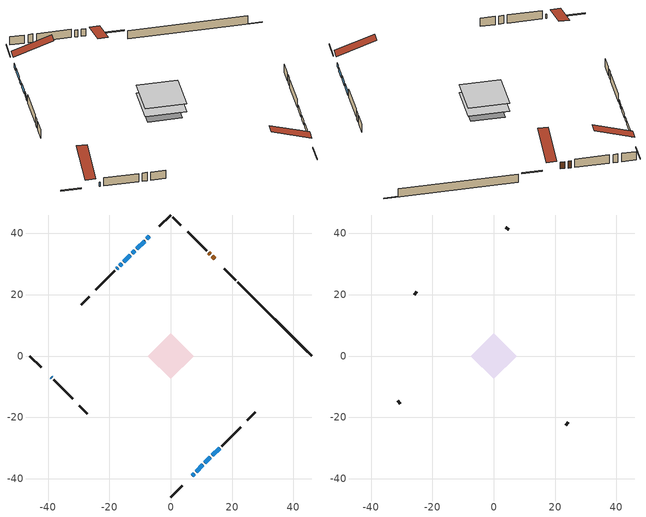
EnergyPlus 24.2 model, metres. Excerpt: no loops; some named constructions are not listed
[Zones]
conditioned space
 floor outside (Floor1 construction): -4.1,0 0,4.1 4.1,0 0,-4.1 z1.22
 floor adiabatic (AdiabaticFloorConstruction): -7.43,0 0,7.43 7.43,0 0,-7.43 z1.22
 floor foundation (Slab1 construction): -6.03,0.23 -0.23,6.03 6.03,-0.23 0.23,-6.03 z-1.22
 wall outside (RimJoist1 construction): 0,-46.03 3.72,-42.31 / -46.03,0 -42.31,-3.72 / 0,46.03 -3.72,42.31 / 21.24,24.8 17.52,28.52 z1.22:1.52
 wall outside (AdiabaticWallConstruction 1): 14.29,31.74 13.54,32.49 / 12.88,33.15 12.37,33.66 z1.22:3.25
 wall outside (AdiabaticWallConstruction): 6.94,-39.09 7.66,-38.37 / -6.94,39.09 -7.83,38.2 / -39.09,-6.94 -38.92,-7.11 / 11.13,-34.9 12.91,-33.12 / 13.57,-32.47 15.94,-30.1 / -13.18,32.85 -15.34,30.7 / -15.99,30.04 -16.59,29.45 / -17.24,28.79 -17.57,28.47 z1.22:2.44; 8.32,-37.72 10.47,-35.56 / -8.49,37.55 -11.08,34.96 z1.22:2.34; -11.73,34.3 -12.52,33.51 z1.22:2.14
 wall outside (Wall1 construction): 16.59,-29.44 22.82,-23.21 / -38.27,-7.76 -32.04,-13.99 / -18.22,27.81 -24.45,21.58 / 11.72,34.32 5.49,40.55 z1.22:3.66
 wall outside (Wall3 construction): 25.01,-21.03 27.65,-18.38 / -29.86,-16.18 -27.21,-18.82 / -26.64,19.4 -29.28,16.75 / 3.31,42.73 0.66,45.38 z1.22:3.66
 wall foundation (FoundationWall1 construction): 21.89,24.14,-1.22 21.89,24.14,1.22 43.46,2.58,1.22 43.46,2.58,-1.12 46.03,0,-1.12 46.03,0,-1.22
 window (WindowConstruction 6): 6.94,-39.09 7.66,-38.37 z1.22:2.44
 window (WindowConstruction 5): -6.94,39.09 -7.83,38.2 z1.22:2.44
 window (WindowConstruction 8): 8.32,-37.71 10.47,-35.56 z1.22:2.34
 window (WindowConstruction 9): -8.49,37.54 -11.07,34.96 z1.22:2.34
 window (WindowConstruction 10): -11.73,34.3 -12.52,33.51 z1.22:2.13
 window (WindowConstruction 7): -39.09,-6.94 -38.93,-7.11 z1.22:2.44
 window (WindowConstruction): 11.13,-34.9 12.91,-33.12 z1.22:2.44
 window (WindowConstruction 1): 13.57,-32.47 15.94,-30.1 z1.22:2.44
 window (WindowConstruction 2): -13.18,32.85 -15.34,30.7 z1.22:2.44
 window (WindowConstruction 3): -15.99,30.04 -16.59,29.45 z1.22:2.44
 window (WindowConstruction 4): -17.24,28.79 -17.57,28.47 z1.22:2.44
 door (Door): 14.29,31.74 13.54,32.49 z1.22:3.25
 door (Door 1): 12.88,33.15 12.37,33.66 z1.22:3.25
 ceiling adiabatic (AdiabaticFloorConstruction): 0,-7.43 7.43,0 0,7.43 -7.43,0 z1.22
attic - vented
 floor to conditioned space (Floor2 construction Reversed): -7.43,0 0,7.43 7.43,0 0,-7.43 z3.66
 wall outside (Wall2 construction): 23.48,-22.55 24.35,-21.68 / -31.38,-14.65 -30.51,-15.52 / -25.11,20.92 -25.98,20.05 / 4.83,41.2 3.96,42.07 z1.22:3.66
 roof outside (Roof1 construction): 6.29,-39.75,3.66 -0.96,-32.51,7.07 -2.86,-34.41,7.07 4.38,-41.66,3.66; -39.75,-6.29,3.66 -32.51,0.96,7.07 -34.41,2.86,7.07 -41.66,-4.38,3.66; -6.29,39.75,3.66 0.96,32.51,7.07 2.86,34.41,7.07 -4.38,41.66,3.66; 14.95,31.08,3.66 7.71,23.84,7.07 9.62,21.93,7.07 16.86,29.17,3.66
[Material] Roughness=Rough; Thermal Absorptance=0.9
Name | Thickness {m} | Conductivity {W/m-K} | Density {kg/m3} | Specific Heat {J/kg-K} | Solar Absorptance | Visible Absorptance
ceiling stud and cavity | 0.1397 | 0.0798965 | 65.682 | 1177.47 | 0.7 | 0.7
gypsum board | 0.0127 | 0.160291 | 801 | 837.4 | 0.6 | 0.6
[Construction]
Floor2 construction: ceiling stud and cavity, gypsum board
[Schedule:Day:Interval]
interior lighting schedule day: No, 01:00, 0.108182, 04:00, 0.0901515, 05:00, 0.0991667, 06:00, 0.162273, 07:00, 0.270455, 08:00, 0.342576, 10:00, 0.369621, 11:00, 0.351591, 12:00, 0.333561, 13:00, 0.324545, 14:00, 0.31553, 15:00, 0.333561, 16:00, 0.369621, 17:00, 0.450758, 18:00, 0.585985, 19:00, 0.775303, 20:00, 0.955606, 21:00, 0.991667, 22:00, 0.712197, 23:00, 0.360606, 24:00, 0.162273
interior lighting schedule day 1: No, 01:00, 0.100909, 04:00, 0.0840909, 05:00, 0.0925, 06:00, 0.151364, 07:00, 0.252273, 08:00, 0.319545, 10:00, 0.344773, 11:00, 0.327955, 12:00, 0.311136, 13:00, 0.302727, 14:00, 0.294318, 15:00, 0.311136, 16:00, 0.344773, 17:00, 0.420455, 18:00, 0.546591, 19:00, 0.723182, 20:00, 0.891364, 21:00, 0.925, 22:00, 0.664318, 23:00, 0.336364, 24:00, 0.151364
interior lighting schedule day 2: No, 01:00, 0.0927273, 04:00, 0.0772727, 05:00, 0.085, 06:00, 0.139091, 07:00, 0.231818, 08:00, 0.293636, 10:00, 0.316818, 11:00, 0.301364, 12:00, 0.285909, 13:00, 0.278182, 14:00, 0.270455, 15:00, 0.285909, 16:00, 0.316818, 17:00, 0.386364, 18:00, 0.502273, 19:00, 0.664545, 20:00, 0.819091, 21:00, 0.85, 22:00, 0.610455, 23:00, 0.309091, 24:00, 0.139091
interior lighting schedule day 3: No, 01:00, 0.0845455, 04:00, 0.0704545, 05:00, 0.0775, 06:00, 0.126818, 07:00, 0.211364, 08:00, 0.267727, 10:00, 0.288864, 11:00, 0.274773, 12:00, 0.260682, 13:00, 0.253636, 14:00, 0.246591, 15:00, 0.260682, 16:00, 0.288864, 17:00, 0.352273, 18:00, 0.457955, 19:00, 0.605909, 20:00, 0.746818, 21:00, 0.775, 22:00, 0.556591, 23:00, 0.281818, 24:00, 0.126818
interior lighting schedule day 4: No, 01:00, 0.0763636, 04:00, 0.0636364, 05:00, 0.07, 06:00, 0.114545, 07:00, 0.190909, 08:00, 0.241818, 10:00, 0.260909, 11:00, 0.248182, 12:00, 0.235455, 13:00, 0.229091, 14:00, 0.222727, 15:00, 0.235455, 16:00, 0.260909, 17:00, 0.318182, 18:00, 0.413636, 19:00, 0.547273, 20:00, 0.674545, 21:00, 0.7, 22:00, 0.502727, 23:00, 0.254545, 24:00, 0.114545
interior lighting schedule day 5: No, 01:00, 0.0727273, 04:00, 0.0606061, 05:00, 0.0666667, 06:00, 0.109091, 07:00, 0.181818, 08:00, 0.230303, 10:00, 0.248485, 11:00, 0.236364, 12:00, 0.224242, 13:00, 0.218182, 14:00, 0.212121, 15:00, 0.224242, 16:00, 0.248485, 17:00, 0.30303, 18:00, 0.393939, 19:00, 0.521212, 20:00, 0.642424, 21:00, 0.666667, 22:00, 0.478788, 23:00, 0.242424, 24:00, 0.109091
interior lighting schedule day 6: No, 01:00, 0.0745455, 04:00, 0.0621212, 05:00, 0.0683333, 06:00, 0.111818, 07:00, 0.186364, 08:00, 0.236061, 10:00, 0.254697, 11:00, 0.242273, 12:00, 0.229848, 13:00, 0.223636, 14:00, 0.217424, 15:00, 0.229848, 16:00, 0.254697, 17:00, 0.310606, 18:00, 0.403788, 19:00, 0.534242, 20:00, 0.658485, 21:00, 0.683333, 22:00, 0.490758, 23:00, 0.248485, 24:00, 0.111818
interior lighting schedule day 7: No, 01:00, 0.08, 04:00, 0.0666667, 05:00, 0.0733333, 06:00, 0.12, 07:00, 0.2, 08:00, 0.253333, 10:00, 0.273333, 11:00, 0.26, 12:00, 0.246667, 13:00, 0.24, 14:00, 0.233333, 15:00, 0.246667, 16:00, 0.273333, 17:00, 0.333333, 18:00, 0.433333, 19:00, 0.573333, 20:00, 0.706667, 21:00, 0.733333, 22:00, 0.526667, 23:00, 0.266667, 24:00, 0.12
interior lighting schedule day 8: No, 01:00, 0.0890909, 04:00, 0.0742424, 05:00, 0.0816667, 06:00, 0.133636, 07:00, 0.222727, 08:00, 0.282121, 10:00, 0.304394, 11:00, 0.289545, 12:00, 0.274697, 13:00, 0.267273, 14:00, 0.259848, 15:00, 0.274697, 16:00, 0.304394, 17:00, 0.371212, 18:00, 0.482576, 19:00, 0.638485, 20:00, 0.78697, 21:00, 0.816667, 22:00, 0.586515, 23:00, 0.29697, 24:00, 0.133636
interior lighting schedule day 9: No, 01:00, 0.0972727, 04:00, 0.0810606, 05:00, 0.0891667, 06:00, 0.145909, 07:00, 0.243182, 08:00, 0.30803, 10:00, 0.332348, 11:00, 0.316136, 12:00, 0.299924, 13:00, 0.291818, 14:00, 0.283712, 15:00, 0.299924, 16:00, 0.332348, 17:00, 0.405303, 18:00, 0.526894, 19:00, 0.697121, 20:00, 0.859242, 21:00, 0.891667, 22:00, 0.640379, 23:00, 0.324242, 24:00, 0.145909
interior lighting schedule day 10: No, 01:00, 0.105455, 04:00, 0.0878788, 05:00, 0.0966667, 06:00, 0.158182, 07:00, 0.263636, 08:00, 0.333939, 10:00, 0.360303, 11:00, 0.342727, 12:00, 0.325152, 13:00, 0.316364, 14:00, 0.307576, 15:00, 0.325152, 16:00, 0.360303, 17:00, 0.439394, 18:00, 0.571212, 19:00, 0.755758, 20:00, 0.931515, 21:00, 0.966667, 22:00, 0.694242, 23:00, 0.351515, 24:00, 0.158182
interior lighting schedule day 11: No, 01:00, 0.109091, 04:00, 0.0909091, 05:00, 0.1, 06:00, 0.163636, 07:00, 0.272727, 08:00, 0.345455, 10:00, 0.372727, 11:00, 0.354545, 12:00, 0.336364, 13:00, 0.327273, 14:00, 0.318182, 15:00, 0.336364, 16:00, 0.372727, 17:00, 0.454545, 18:00, 0.590909, 19:00, 0.781818, 20:00, 0.963636, 21:00, 1, 22:00, 0.718182, 23:00, 0.363636, 24:00, 0.163636
interior lighting schedule default day; occupants schedule default day; clothes dryer schedule default day; cooking range schedule default day; mech vent bath fan 0 schedule default day; mech vent range fan 0 schedule default day; misc plug loads schedule default day; general water use schedule default day; heating setpoint default day; cooling setpoint default day; clothes dryer exhaust 0 schedule default day; cooling season schedule day; cooling season schedule day 2; cooling season schedule default day; exterior lighting schedule default day; natural vent schedule default day: No, 24:00, 0
occupants schedule day: No, 05:00, 0.426829, 06:00, 0.719512, 07:00, 1, 08:00, 0.670732, 09:00, 0.329268, 14:00, 0.170732, 15:00, 0.231707, 16:00, 0.329268, 17:00, 0.5, 18:00, 0.670732, 19:00, 0.829268, 21:00, 1, 22:00, 0.853659, 23:00, 0.646341, 24:00, 0.426829
clothes dryer schedule day; clothes dryer exhaust 0 schedule day: No, 01:00, 0.123457, 02:00, 0.0740741, 03:00, 0.0493827, 04:00, 0.0246914, 05:00, 0.0493827, 06:00, 0.0740741, 07:00, 0.197531, 08:00, 0.395062, 09:00, 0.592593, 10:00, 0.839506, 11:00, 0.962963, 12:00, 1, 13:00, 0.91358, 14:00, 0.82716, 15:00, 0.716049, 16:00, 0.753086, 17:00, 0.679012, 18:00, 0.666667, 20:00, 0.62963, 21:00, 0.641975, 22:00, 0.666667, 23:00, 0.54321, 24:00, 0.296296
cooking range schedule day: No, 05:00, 0.0597015, 06:00, 0.11194, 07:00, 0.171642, 08:00, 0.291045, 11:00, 0.343284, 12:00, 0.402985, 13:00, 0.462687, 14:00, 0.343284, 15:00, 0.291045, 16:00, 0.402985, 17:00, 0.567164, 18:00, 1, 19:00, 0.850746, 20:00, 0.432836, 21:00, 0.291045, 22:00, 0.231343, 23:00, 0.171642, 24:00, 0.11194
mech vent bath fan 0 schedule day: No, 07:00, 0, 08:00, 1, 09:00, 0.2, 24:00, 0
mech vent range fan 0 schedule day: No, 18:00, 0, 19:00, 1, 20:00, 0.2, 24:00, 0
misc plug loads schedule day: No, 06:00, 0.705882, 07:00, 0.745098, 08:00, 0.803922, 15:00, 0.823529, 16:00, 0.862745, 17:00, 0.921569, 18:00, 0.980392, 19:00, 1, 20:00, 0.980392, 21:00, 0.941176, 22:00, 0.862745, 23:00, 0.784314, 24:00, 0.72549
general water use schedule day: No, 01:00, 0.315068, 03:00, 0.287671, 04:00, 0.342466, 05:00, 0.369863, 06:00, 0.520548, 07:00, 0.60274, 08:00, 0.534247, 10:00, 0.506849, 11:00, 0.465753, 14:00, 0.479452, 15:00, 0.534247, 16:00, 0.589041, 17:00, 0.69863, 18:00, 0.876712, 19:00, 0.890411, 20:00, 0.986301, 21:00, 1, 22:00, 0.863014, 23:00, 0.616438, 24:00, 0.465753
heating setpoint day: No, 07:00, 18, 23:00, 21, 24:00, 18
cooling setpoint day: No, 24:00, 25
cooling season schedule day 1: No, 24:00, 1
exterior lighting schedule day: No, 01:00, 0.566667, 03:00, 0.524167, 05:00, 0.495833, 06:00, 0.5525, 07:00, 0.623333, 08:00, 0.580833, 09:00, 0.439167, 10:00, 0.354167, 12:00, 0.34, 13:00, 0.354167, 14:00, 0.396667, 15:00, 0.425, 16:00, 0.495833, 17:00, 0.623333, 18:00, 0.793333, 19:00, 0.906667, 20:00, 0.963333, 21:00, 0.991667, 22:00, 0.920833, 23:00, 0.793333, 24:00, 0.665833
exterior lighting schedule day 1: No, 01:00, 0.528571, 03:00, 0.488929, 05:00, 0.4625, 06:00, 0.515357, 07:00, 0.581429, 08:00, 0.541786, 09:00, 0.409643, 10:00, 0.330357, 12:00, 0.317143, 13:00, 0.330357, 14:00, 0.37, 15:00, 0.396429, 16:00, 0.4625, 17:00, 0.581429, 18:00, 0.74, 19:00, 0.845714, 20:00, 0.898571, 21:00, 0.925, 22:00, 0.858929, 23:00, 0.74, 24:00, 0.621071
exterior lighting schedule day 10: No, 01:00, 0.552381, 03:00, 0.510952, 05:00, 0.483333, 06:00, 0.538571, 07:00, 0.607619, 08:00, 0.56619, 09:00, 0.428095, 10:00, 0.345238, 12:00, 0.331429, 13:00, 0.345238, 14:00, 0.386667, 15:00, 0.414286, 16:00, 0.483333, 17:00, 0.607619, 18:00, 0.773333, 19:00, 0.88381, 20:00, 0.939048, 21:00, 0.966667, 22:00, 0.897619, 23:00, 0.773333, 24:00, 0.649048
exterior lighting schedule day 11: No, 01:00, 0.571429, 03:00, 0.528571, 05:00, 0.5, 06:00, 0.557143, 07:00, 0.628571, 08:00, 0.585714, 09:00, 0.442857, 10:00, 0.357143, 12:00, 0.342857, 13:00, 0.357143, 14:00, 0.4, 15:00, 0.428571, 16:00, 0.5, 17:00, 0.628571, 18:00, 0.8, 19:00, 0.914286, 20:00, 0.971429, 21:00, 1, 22:00, 0.928571, 23:00, 0.8, 24:00, 0.671429
exterior lighting schedule day 2: No, 01:00, 0.485714, 03:00, 0.449286, 05:00, 0.425, 06:00, 0.473571, 07:00, 0.534286, 08:00, 0.497857, 09:00, 0.376429, 10:00, 0.303571, 12:00, 0.291429, 13:00, 0.303571, 14:00, 0.34, 15:00, 0.364286, 16:00, 0.425, 17:00, 0.534286, 18:00, 0.68, 19:00, 0.777143, 20:00, 0.825714, 21:00, 0.85, 22:00, 0.789286, 23:00, 0.68, 24:00, 0.570714
exterior lighting schedule day 3: No, 01:00, 0.442857, 03:00, 0.409643, 05:00, 0.3875, 06:00, 0.431786, 07:00, 0.487143, 08:00, 0.453929, 09:00, 0.343214, 10:00, 0.276786, 12:00, 0.265714, 13:00, 0.276786, 14:00, 0.31, 15:00, 0.332143, 16:00, 0.3875, 17:00, 0.487143, 18:00, 0.62, 19:00, 0.708571, 20:00, 0.752857, 21:00, 0.775, 22:00, 0.719643, 23:00, 0.62, 24:00, 0.520357
exterior lighting schedule day 4: No, 01:00, 0.4, 03:00, 0.37, 05:00, 0.35, 06:00, 0.39, 07:00, 0.44, 08:00, 0.41, 09:00, 0.31, 10:00, 0.25, 12:00, 0.24, 13:00, 0.25, 14:00, 0.28, 15:00, 0.3, 16:00, 0.35, 17:00, 0.44, 18:00, 0.56, 19:00, 0.64, 20:00, 0.68, 21:00, 0.7, 22:00, 0.65, 23:00, 0.56, 24:00, 0.47
exterior lighting schedule day 5: No, 01:00, 0.380952, 03:00, 0.352381, 05:00, 0.333333, 06:00, 0.371429, 07:00, 0.419048, 08:00, 0.390476, 09:00, 0.295238, 10:00, 0.238095, 12:00, 0.228571, 13:00, 0.238095, 14:00, 0.266667, 15:00, 0.285714, 16:00, 0.333333, 17:00, 0.419048, 18:00, 0.533333, 19:00, 0.609524, 20:00, 0.647619, 21:00, 0.666667, 22:00, 0.619048, 23:00, 0.533333, 24:00, 0.447619
exterior lighting schedule day 6: No, 01:00, 0.390476, 03:00, 0.36119, 05:00, 0.341667, 06:00, 0.380714, 07:00, 0.429524, 08:00, 0.400238, 09:00, 0.302619, 10:00, 0.244048, 12:00, 0.234286, 13:00, 0.244048, 14:00, 0.273333, 15:00, 0.292857, 16:00, 0.341667, 17:00, 0.429524, 18:00, 0.546667, 19:00, 0.624762, 20:00, 0.66381, 21:00, 0.683333, 22:00, 0.634524, 23:00, 0.546667, 24:00, 0.45881
exterior lighting schedule day 7: No, 01:00, 0.419048, 03:00, 0.387619, 05:00, 0.366667, 06:00, 0.408571, 07:00, 0.460952, 08:00, 0.429524, 09:00, 0.324762, 10:00, 0.261905, 12:00, 0.251429, 13:00, 0.261905, 14:00, 0.293333, 15:00, 0.314286, 16:00, 0.366667, 17:00, 0.460952, 18:00, 0.586667, 19:00, 0.670476, 20:00, 0.712381, 21:00, 0.733333, 22:00, 0.680952, 23:00, 0.586667, 24:00, 0.492381
exterior lighting schedule day 8: No, 01:00, 0.466667, 03:00, 0.431667, 05:00, 0.408333, 06:00, 0.455, 07:00, 0.513333, 08:00, 0.478333, 09:00, 0.361667, 10:00, 0.291667, 12:00, 0.28, 13:00, 0.291667, 14:00, 0.326667, 15:00, 0.35, 16:00, 0.408333, 17:00, 0.513333, 18:00, 0.653333, 19:00, 0.746667, 20:00, 0.793333, 21:00, 0.816667, 22:00, 0.758333, 23:00, 0.653333, 24:00, 0.548333
exterior lighting schedule day 9: No, 01:00, 0.509524, 03:00, 0.47131, 05:00, 0.445833, 06:00, 0.496786, 07:00, 0.560476, 08:00, 0.522262, 09:00, 0.394881, 10:00, 0.318452, 12:00, 0.305714, 13:00, 0.318452, 14:00, 0.356667, 15:00, 0.382143, 16:00, 0.445833, 17:00, 0.560476, 18:00, 0.713333, 19:00, 0.815238, 20:00, 0.86619, 21:00, 0.891667, 22:00, 0.827976, 23:00, 0.713333, 24:00, 0.59869
[Schedule:Week:Daily]
heating setpoint Week Rule - Jan1-Dec31: heating setpoint day, heating setpoint day, heating setpoint day, heating setpoint day, heating setpoint day, heating setpoint day, heating setpoint day, heating setpoint default day, heating setpoint default day, heating setpoint default day, heating setpoint default day, heating setpoint default day
clothes dryer exhaust 0 schedule Week Rule - Jan1-Dec31: clothes dryer exhaust 0 schedule day, clothes dryer exhaust 0 schedule day, clothes dryer exhaust 0 schedule day, clothes dryer exhaust 0 schedule day, clothes dryer exhaust 0 schedule day, clothes dryer exhaust 0 schedule day, clothes dryer exhaust 0 schedule day, clothes dryer exhaust 0 schedule default day, clothes dryer exhaust 0 schedule default day, clothes dryer exhaust 0 schedule default day, clothes dryer exhaust 0 schedule default day, clothes dryer exhaust 0 schedule default day
cooling season schedule Week Rule - Jan1-May26: cooling season schedule day, cooling season schedule day, cooling season schedule day, cooling season schedule day, cooling season schedule day, cooling season schedule day, cooling season schedule day, cooling season schedule default day, cooling season schedule default day, cooling season schedule default day, cooling season schedule default day, cooling season schedule default day
cooling season schedule Week Rule - May27-Jun2: cooling season schedule day, cooling season schedule day, cooling season schedule day, cooling season schedule day, cooling season schedule day, cooling season schedule day 1, cooling season schedule day 1, cooling season schedule default day, cooling season schedule default day, cooling season schedule default day, cooling season schedule default day, cooling season schedule default day
cooling season schedule Week Rule - Jun3-Sep29: cooling season schedule day 1, cooling season schedule day 1, cooling season schedule day 1, cooling season schedule day 1, cooling season schedule day 1, cooling season schedule day 1, cooling season schedule day 1, cooling season schedule default day, cooling season schedule default day, cooling season schedule default day, cooling season schedule default day, cooling season schedule default day
cooling season schedule Week Rule - Sep30-Oct6: cooling season schedule day 1, cooling season schedule day 2, cooling season schedule day 2, cooling season schedule day 2, cooling season schedule day 2, cooling season schedule day 2, cooling season schedule day 2, cooling season schedule default day, cooling season schedule default day, cooling season schedule default day, cooling season schedule default day, cooling season schedule default day
cooling season schedule Week Rule - Oct7-Dec31: cooling season schedule day 2, cooling season schedule day 2, cooling season schedule day 2, cooling season schedule day 2, cooling season schedule day 2, cooling season schedule day 2, cooling season schedule day 2, cooling season schedule default day, cooling season schedule default day, cooling season schedule default day, cooling season schedule default day, cooling season schedule default day
exterior lighting schedule Week Rule - Sep2-Sep29: exterior lighting schedule day 8, exterior lighting schedule day 8, exterior lighting schedule day 8, exterior lighting schedule day 8, exterior lighting schedule day 8, exterior lighting schedule day 8, exterior lighting schedule day 8, exterior lighting schedule default day, exterior lighting schedule default day, exterior lighting schedule default day, exterior lighting schedule default day, exterior lighting schedule default day
exterior lighting schedule Week Rule - Sep30-Oct6: exterior lighting schedule day 8, exterior lighting schedule day 9, exterior lighting schedule day 9, exterior lighting schedule day 9, exterior lighting schedule day 9, exterior lighting schedule day 9, exterior lighting schedule day 9, exterior lighting schedule default day, exterior lighting schedule default day, exterior lighting schedule default day, exterior lighting schedule default day, exterior lighting schedule default day
exterior lighting schedule Week Rule - Oct7-Oct27: exterior lighting schedule day 9, exterior lighting schedule day 9, exterior lighting schedule day 9, exterior lighting schedule day 9, exterior lighting schedule day 9, exterior lighting schedule day 9, exterior lighting schedule day 9, exterior lighting schedule default day, exterior lighting schedule default day, exterior lighting schedule default day, exterior lighting schedule default day, exterior lighting schedule default day
exterior lighting schedule Week Rule - Oct28-Nov3: exterior lighting schedule day 9, exterior lighting schedule day 9, exterior lighting schedule day 9, exterior lighting schedule day 9, exterior lighting schedule day 10, exterior lighting schedule day 10, exterior lighting schedule day 10, exterior lighting schedule default day, exterior lighting schedule default day, exterior lighting schedule default day, exterior lighting schedule default day, exterior lighting schedule default day
exterior lighting schedule Week Rule - Nov4-Nov24: exterior lighting schedule day 10, exterior lighting schedule day 10, exterior lighting schedule day 10, exterior lighting schedule day 10, exterior lighting schedule day 10, exterior lighting schedule day 10, exterior lighting schedule day 10, exterior lighting schedule default day, exterior lighting schedule default day, exterior lighting schedule default day, exterior lighting schedule default day, exterior lighting schedule default day
exterior lighting schedule Week Rule - Nov25-Dec1: exterior lighting schedule day 10, exterior lighting schedule day 10, exterior lighting schedule day 10, exterior lighting schedule day 10, exterior lighting schedule day 10, exterior lighting schedule day 10, exterior lighting schedule day 11, exterior lighting schedule default day, exterior lighting schedule default day, exterior lighting schedule default day, exterior lighting schedule default day, exterior lighting schedule default day
exterior lighting schedule Week Rule - Dec2-Dec31: exterior lighting schedule day 11, exterior lighting schedule day 11, exterior lighting schedule day 11, exterior lighting schedule day 11, exterior lighting schedule day 11, exterior lighting schedule day 11, exterior lighting schedule day 11, exterior lighting schedule default day, exterior lighting schedule default day, exterior lighting schedule default day, exterior lighting schedule default day, exterior lighting schedule default day
natural vent schedule Week Rule - Jan1-Dec31: natural vent schedule default day, natural vent schedule default day, natural vent schedule default day, natural vent schedule default day, natural vent schedule default day, natural vent schedule default day, natural vent schedule default day, natural vent schedule default day, natural vent schedule default day, natural vent schedule default day, natural vent schedule default day, natural vent schedule default day
